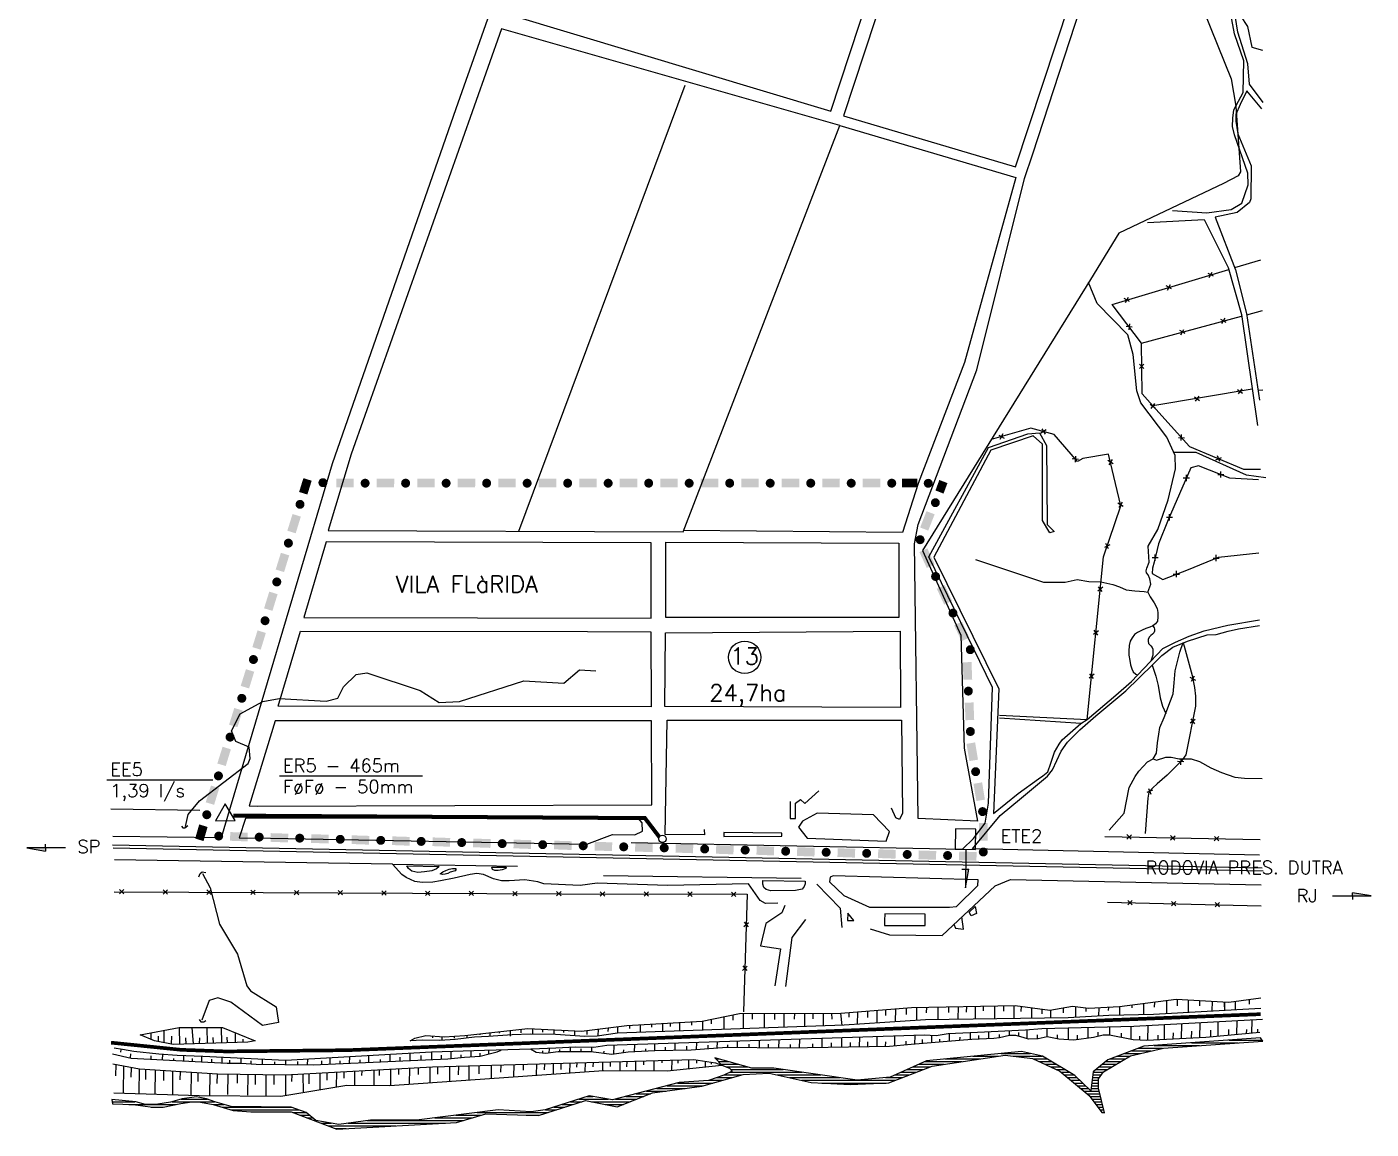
# Model space of a CAD drawing. Extents: x 539054 to 547168, y 7510998 to 7514510.
# Drawn here: x 539054 to 540464, y 7511001 to 7512158 of the extents above; entities that cross this region are included whole.
import ezdxf
from ezdxf.enums import TextEntityAlignment as Align

# ---------------------------------------------------------------- set-up
doc = ezdxf.new("R2010")
doc.units = 0
doc.header["$LTSCALE"] = 50
doc.header["$MEASUREMENT"] = 0
doc.linetypes.add('HIDDEN', pattern=[0.375, 0.25, -0.125])
doc.layers.get('0').update_dxf_attribs({"linetype": 'CONTINUOUS'})
for name, color, linetype in [('ESTACAO', 5, 'CONTINUOUS'), ('HATCH', 4, 'CONTINUOUS'), ('LIMITE', 7, 'CONTINUOUS'), ('LIMITE-PROJETO', 1, 'CONTINUOUS'), ('RIO', 4, 'CONTINUOUS'), ('RUA', 7, 'CONTINUOUS'), ('TERRENO', 7, 'CONTINUOUS'), ('TEXTO', 5, 'CONTINUOUS'), ('TEXTO2', 5, 'CONTINUOUS')]:
    doc.layers.add(name, color=color, linetype=linetype)
doc.styles.get("Standard").update_dxf_attribs({"font": 'ROMANSBR.SHX'})

# ---------------------------------------------------------------- blocks, each defined once
blk = doc.blocks.new('R2')
at = {"layer": 'LIMITE-PROJETO', "const_width": 4.67}
blk.add_lwpolyline([(-18.8, 0.2, 1), (-23.5, 0.2, 1)], format="xyb", close=True, dxfattribs=at)
at = {"layer": 'LIMITE-PROJETO'}
blk.add_solid([(9.2, 4.6), (9.2, -4.6), (-9.1, 4.7), (-9.2, -4.4)], dxfattribs=at)
blk = doc.blocks.new('X')
at = {"layer": 'LIMITE'}
for p, q in [((-0.018, -0.018), (0.018, 0.018)), ((0.018, -0.018), (-0.018, 0.018))]:
    blk.add_line(p, q, dxfattribs=at)
blk = doc.blocks.new('ERASE')
at = {"layer": 'LIMITE', "xscale": 84.80812849947675, "yscale": 84.80812849947675, "zscale": 84.80812849947675, "rotation": 315.1843761074172}
blk.add_blockref('X', (0, 0), dxfattribs=at)
blk = doc.blocks.new('*X4')
at = {"color": 0}
for p, q in [((544064.51, 7507256.25), (544081.25, 7507256.25)), ((544075.32, 7507258.12), (544106.98, 7507258.12)), ((544101.51, 7507260), (544134.12, 7507260)), ((544127.7, 7507261.87), (544150.93, 7507261.87)), ((543768.81, 7507248.75), (543770.97, 7507248.75)), ((543770.61, 7507246.87), (543777.73, 7507246.87)), ((543914.64, 7507246.87), (543941.12, 7507246.87)), ((543928.96, 7507248.75), (543953.78, 7507248.75)), ((543948.66, 7507250.62), (543966.44, 7507250.62)), ((543968.36, 7507252.5), (543988.73, 7507252.5)), ((543976.65, 7507250.62), (543997.14, 7507250.62)), ((543990.7, 7507248.75), (544000.34, 7507248.75)), ((543994.79, 7507246.87), (544003.46, 7507246.87)), ((544041.39, 7507246.87), (544052.08, 7507246.87)), ((544044.61, 7507248.75), (544055.22, 7507248.75)), ((544049.59, 7507250.62), (544058.36, 7507250.62)), ((544054.56, 7507252.5), (544065.51, 7507252.5)), ((544059.54, 7507254.37), (544073.38, 7507254.37)), ((543772.41, 7507245), (543784.48, 7507245)), ((543774.6, 7507237.5), (543786.56, 7507237.5)), ((543776.14, 7507243.12), (543791.24, 7507243.12)), ((543778.53, 7507239.37), (543829.14, 7507239.37)), ((543779.39, 7507241.25), (543815.93, 7507241.25)), ((543811.8, 7507237.5), (543842.36, 7507237.5)), ((543894.19, 7507237.5), (543904.05, 7507237.5)), ((543898.28, 7507239.37), (543908.86, 7507239.37)), ((543902.37, 7507241.25), (543913.67, 7507241.25)), ((543906.46, 7507243.12), (543918.48, 7507243.12)), ((543910.55, 7507245), (543928.45, 7507245)), ((543998.89, 7507245), (544006.58, 7507245)), ((544002.98, 7507243.12), (544009.69, 7507243.12)), ((544007.08, 7507241.25), (544012.81, 7507241.25)), ((544010.4, 7507239.37), (544015.92, 7507239.37)), ((544012.63, 7507237.5), (544019.04, 7507237.5)), ((544032.48, 7507237.5), (544038.41, 7507237.5)), ((544032.71, 7507239.37), (544039.76, 7507239.37)), ((544034.54, 7507241.25), (544042.66, 7507241.25)), ((544036.82, 7507243.12), (544045.8, 7507243.12)), ((544039.11, 7507245), (544048.94, 7507245)), ((543727.56, 7507228.12), (543747.46, 7507228.12)), ((543734.81, 7507230), (543759.97, 7507230)), ((543742.05, 7507231.87), (543766.62, 7507231.87)), ((543763.9, 7507233.75), (543773.27, 7507233.75)), ((543769.31, 7507235.62), (543779.91, 7507235.62)), ((543820.31, 7507235.62), (543855.58, 7507235.62)), ((543828.81, 7507233.75), (543894.43, 7507233.75)), ((543842.84, 7507231.87), (543887.88, 7507231.87)), ((543887.4, 7507235.62), (543899.24, 7507235.62)), ((544014.87, 7507235.62), (544021.31, 7507235.62)), ((544017.1, 7507233.75), (544023.29, 7507233.75)), ((544019.34, 7507231.87), (544025.27, 7507231.87)), ((544021.57, 7507230), (544027.26, 7507230)), ((544023.8, 7507228.12), (544029.24, 7507228.12)), ((544031.33, 7507228.12), (544036.44, 7507228.12)), ((544031.56, 7507230), (544036.45, 7507230)), ((544031.79, 7507231.87), (544036.47, 7507231.87)), ((544032.02, 7507233.75), (544036.49, 7507233.75)), ((544032.25, 7507235.62), (544037.05, 7507235.62)), ((543346.7, 7507218.75), (543362.55, 7507218.75)), ((543388.45, 7507218.75), (543418.22, 7507218.75)), ((543394.76, 7507220.62), (543413.27, 7507220.62)), ((543667.13, 7507218.75), (543675.01, 7507218.75)), ((543672.97, 7507220.62), (543693.56, 7507220.62)), ((543678.81, 7507222.5), (543682.87, 7507222.5)), ((543681.91, 7507218.75), (543708.89, 7507218.75)), ((543698.59, 7507220.62), (543713.64, 7507220.62)), ((543705.83, 7507222.5), (543718.39, 7507222.5)), ((543713.08, 7507224.37), (543723.14, 7507224.37)), ((543720.32, 7507226.25), (543733.96, 7507226.25)), ((544026.04, 7507226.25), (544036.92, 7507226.25)), ((544028.27, 7507224.37), (544037.39, 7507224.37)), ((544030.28, 7507222.5), (544037.87, 7507222.5)), ((544031.71, 7507220.62), (544038.34, 7507220.62)), ((544033.14, 7507218.75), (544038.81, 7507218.75)), ((543358.19, 7507216.87), (543391.31, 7507216.87)), ((543373.98, 7507215), (543381.26, 7507215)), ((543417.47, 7507216.87), (543424.98, 7507216.87)), ((543423.62, 7507215), (543472.03, 7507215)), ((543429.77, 7507213.12), (543477.19, 7507213.12)), ((543472.93, 7507211.25), (543482.28, 7507211.25)), ((543477.92, 7507209.37), (543484.57, 7507209.37)), ((543587.04, 7507209.37), (543604.91, 7507209.37)), ((543601.92, 7507211.25), (543651.44, 7507211.25)), ((543636.13, 7507209.37), (543645.55, 7507209.37)), ((543649.61, 7507213.12), (543657.33, 7507213.12)), ((543655.45, 7507215), (543663.23, 7507215)), ((543661.29, 7507216.87), (543669.12, 7507216.87)), ((543691.38, 7507216.87), (543704.13, 7507216.87)), ((544034.57, 7507216.87), (544039.29, 7507216.87)), ((544036, 7507215), (544039.76, 7507215)), ((544037.43, 7507213.12), (544040.24, 7507213.12)), ((544039.37, 7507211.25), (544040.71, 7507211.25)), ((543482.92, 7507207.5), (543486.87, 7507207.5)), ((543487.91, 7507205.62), (543489.35, 7507205.62)), ((543492.9, 7507203.75), (543499.88, 7507203.75)), ((543497.9, 7507201.87), (543544.99, 7507201.87)), ((543502.89, 7507200), (543510.36, 7507200)), ((543511.57, 7507203.75), (543579.63, 7507203.75)), ((543524.73, 7507205.62), (543592.33, 7507205.62)), ((543572.16, 7507207.5), (543598.62, 7507207.5))]:
    blk.add_line(p, q, dxfattribs=at)

msp = doc.modelspace()

# ---------------------------------------------------------------- linework, layer by layer
at = {"layer": 'ESTACAO'}
for p, q in [((539073.2, 7511300.1), (539073.3, 7511292.9)), ((539053.9, 7511296.3), (539073.3, 7511292.9)), ((539094.3, 7511296.2), (539053.9, 7511296.3)), ((540039.1, 7511294.8), (540038.5, 7511254.5)), ((540034.9, 7511273.8), (540042.2, 7511273.8)), ((540038.5, 7511254.5), (540042.2, 7511273.8)), ((540423.8, 7511245.9), (540464.2, 7511245.9)), ((540464.2, 7511245.9), (540444.8, 7511249.2)), ((540444.9, 7511242), (540444.8, 7511249.2))]:
    msp.add_line(p, q, dxfattribs=at)
for points in [[(539272.4, 7511324.9), (539262, 7511342.6), (539251.8, 7511324.8)], [(540049.6, 7511316), (540028.2, 7511316.3), (540027.9, 7511295), (540049.2, 7511294.7)]]:
    msp.add_lwpolyline(points, close=True, dxfattribs=at)
at = {"layer": 'ESTACAO', "linetype": 'HIDDEN', "const_width": 4.2}
msp.add_lwpolyline([(539270.6, 7511330.1), (539702.3, 7511327.5), (539717.6, 7511307.5)], dxfattribs=at)
at = {"layer": 'ESTACAO'}
msp.add_circle((539720.8, 7511305.7), 3.89, dxfattribs=at)
for points in [[(539073.3, 7511292.9), (539073.2, 7511296.5), (539053.9, 7511296.3)], [(540042.2, 7511273.8), (540038.5, 7511273.8), (540038.5, 7511254.5)], [(540444.8, 7511249.2), (540444.9, 7511245.6), (540464.2, 7511245.9)]]:
    msp.add_solid(points, dxfattribs=at)
at = {"layer": 'LIMITE', "linetype": 'CONTINUOUS'}
for points in [[(540321.1, 7511905.1), (540348.5, 7511913.3)], [(540235.1, 7511759.9), (540223.8, 7511772.6), (540223.2, 7511825.9), (540192.4, 7511866.5), (540314.8, 7511903.2)], [(540223.2, 7511825.9), (540328.3, 7511854.2)], [(540333.8, 7511855.7), (540350.1, 7511860)], [(540339.5, 7511777.6), (540235.1, 7511759.9), (540273.8, 7511717.4), (540330.3, 7511693.5), (540348, 7511693.7)], [(540166.4, 7511430.9), (540183.4, 7511601.6), (540201.5, 7511655), (540188.8, 7511709.2), (540161.7, 7511704.7), (540156.1, 7511701.5), (540131.8, 7511730.1), (540107, 7511736.6), (540065.5, 7511724.7)], [(540346.1, 7511682.5), (540316, 7511684.3), (540283, 7511697), (540275, 7511695), (540251.4, 7511640.5), (540241.1, 7511615.2), (540236.5, 7511596.2), (540234.7, 7511589.9), (540234.6, 7511584), (540245.5, 7511578), (540272.5, 7511588.4), (540304.2, 7511601.4), (540346.2, 7511605.8)], [(540267.1, 7511511.4), (540268.1, 7511507.8), (540276.3, 7511477.1), (540278.9, 7511464.5), (540279.9, 7511455.3), (540279.8, 7511444.8), (540269.9, 7511394), (540265.7, 7511388.1), (540250.1, 7511372.4), (540239.8, 7511363.3), (540235.1, 7511359.2), (540230.9, 7511354.6), (540229.8, 7511348.5), (540227.2, 7511311.2)], [(540184.9, 7511308.3), (540347.8, 7511304.9)], [(539145.5, 7511250.3), (539614.8, 7511248.1), (539809.6, 7511247.6), (539805.6, 7511124.2)], [(540187.5, 7511239.2), (540348.8, 7511235.6)]]:
    msp.add_lwpolyline(points, dxfattribs=at)
at = {"layer": 'LIMITE'}
for points in [[(540345.4, 7511776.4), (540350.6, 7511776.7)], [(539142, 7511337.1), (539235.4, 7511335.7)]]:
    msp.add_lwpolyline(points, dxfattribs=at)
at = {"layer": 'LIMITE', "linetype": 'CONTINUOUS', "const_width": 3.82}
msp.add_lwpolyline([(539142.2, 7511091.9), (539215.8, 7511084.4), (539262.6, 7511082.7), (539390.5, 7511084), (540348.2, 7511121.8)], dxfattribs=at)
at = {"layer": 'LIMITE-PROJETO', "const_width": 4.68}
for points in [[(539363.8, 7511677.2, 1), (539365.2, 7511681.7, 1)], [(539997.2, 7511678.8, 1), (540001.9, 7511678.8, 1)], [(540007.9, 7511660.6, 1), (540006.2, 7511656.3, 1)], [(539242, 7511328.8, 1), (539243.3, 7511333.3, 1)]]:
    msp.add_lwpolyline(points, format="xyb", close=True, dxfattribs=at)
at = {"layer": 'LIMITE-PROJETO'}
for points in [[(539348.2, 7511667), (539339.5, 7511669.7), (539352.7, 7511681.5), (539344, 7511684.2)], [(539972.1, 7511674.5), (539972.1, 7511683.6), (539988.1, 7511674.4), (539988.2, 7511683.5)], [(540011.2, 7511682.3), (540019.7, 7511679), (540007.1, 7511671.3), (540015.6, 7511668)], [(539239.2, 7511303.4), (539230.5, 7511306.1), (539243.5, 7511318.2), (539234.7, 7511320.9)]]:
    msp.add_solid(points, dxfattribs=at)
at = {"layer": 'RIO', "linetype": 'CONTINUOUS'}
for points in [[(540049, 7511598.7), (540120.3, 7511575.1), (540143.3, 7511575), (540155.8, 7511577.9), (540168, 7511575.7), (540180.7, 7511575.3), (540193.1, 7511572.6), (540200.2, 7511570.2), (540207.3, 7511567.1), (540216.4, 7511566), (540226, 7511565.1), (540229.9, 7511564.4), (540232.9, 7511572.8), (540232, 7511578.5), (540230.3, 7511582.6), (540228.5, 7511584.9), (540228.1, 7511586.9), (540228.9, 7511589.7), (540231.3, 7511596), (540230.3, 7511612.7), (540240.3, 7511630.4), (540251.2, 7511661.3), (540258.8, 7511693.9), (540258.5, 7511707.9), (540249.8, 7511727.1), (540222.6, 7511763.1), (540218.5, 7511775.9), (540214.7, 7511814.1), (540209, 7511834.6), (540176.7, 7511867.6), (540167.7, 7511889.4)], [(540353.8, 7511684.7), (540333.4, 7511687.3), (540280.8, 7511711.1), (540257, 7511711.2)], [(540159.5, 7511426.6), (540166.4, 7511430.9), (540196.2, 7511456.6), (540212.8, 7511470.8), (540245.5, 7511505.6), (540258.9, 7511512.2), (540273.4, 7511518.5), (540289, 7511524.1), (540313.9, 7511529.9), (540347, 7511535.5)], [(540235.5, 7511389.7), (540239.1, 7511395.6), (540240.2, 7511406.4), (540241.4, 7511415.6), (540242.6, 7511422.7), (540247.2, 7511433), (540256.5, 7511457.9), (540257.4, 7511469.4), (540258.6, 7511482), (540263.4, 7511501.7), (540267, 7511511.6)], [(539220.2, 7511318.6), (539223.1, 7511331.4), (539234.9, 7511345.8), (539285.9, 7511384.9), (539288.1, 7511390), (539287, 7511402.1), (539273, 7511408), (539268.5, 7511419.1), (539277.6, 7511436.8), (539301.5, 7511449.7), (539318.5, 7511452.9), (539367.8, 7511450.3), (539380, 7511453.2), (539386.2, 7511465.4), (539399.4, 7511478.3), (539410.7, 7511480), (539466.4, 7511461.5), (539486.6, 7511448.8), (539507.7, 7511449.9), (539575.4, 7511471.7), (539617.3, 7511469), (539633.5, 7511483), (539650.9, 7511482)], [(540234.5, 7511487.9), (540238.4, 7511476.3), (540240.9, 7511466.5), (540242.8, 7511453.6), (540245.3, 7511444.9), (540248.8, 7511437.3)], [(540189.2, 7511314.9), (540205.1, 7511332.8), (540210.5, 7511359.5), (540216.6, 7511371.2), (540220.4, 7511376.8), (540229.7, 7511386.5), (540235.5, 7511389.7), (540238.9, 7511388.4), (540248.8, 7511391.4), (540254.5, 7511391.3), (540262.7, 7511389.7), (540275.5, 7511389.6), (540284.2, 7511386.9), (540296, 7511380.1), (540307.2, 7511375.3), (540321.1, 7511370.6), (540331.3, 7511369.4), (540349.8, 7511369.2)], [(539238, 7511269.5), (539246.2, 7511254.2), (539256, 7511216.4), (539274.8, 7511184.6), (539284.6, 7511151.4), (539288.4, 7511146.3), (539315.5, 7511129.4), (539318, 7511113.2), (539301.2, 7511110), (539268, 7511134.3), (539254.3, 7511139), (539245.3, 7511136.1), (539237.6, 7511115.6)]]:
    msp.add_lwpolyline(points, dxfattribs=at)
at = {"layer": 'RIO'}
for points in [[(540229.9, 7511564.4), (540232.3, 7511559.5), (540236.6, 7511553.3), (540239.6, 7511547.5), (540240.5, 7511543.4), (540240.5, 7511538.6), (540239.9, 7511534.3), (540237.9, 7511531.5), (540235, 7511529.3), (540232, 7511528), (540227.9, 7511526.5), (540223.8, 7511524.8), (540219, 7511522.3), (540215.9, 7511520.1), (540213.6, 7511516.8), (540211.5, 7511513.3), (540210.2, 7511508.7), (540210.1, 7511502.6), (540210.1, 7511498.3), (540211, 7511492.7), (540211.7, 7511488.2), (540213.2, 7511484.1), (540214.7, 7511481), (540217.2, 7511478.7), (540219.2, 7511478)], [(540235, 7511529.3), (540236.5, 7511527.2), (540237, 7511525.7), (540237, 7511523.7), (540236.2, 7511521.9), (540234.7, 7511520.4), (540232.9, 7511519.1), (540231.6, 7511517.6), (540230.3, 7511515.4), (540230.3, 7511513.3), (540230.5, 7511510.8), (540233, 7511508.2), (540234.5, 7511506.4), (540235, 7511504.7), (540235.2, 7511501.9), (540235.2, 7511498.6), (540234.4, 7511496.3), (540232.9, 7511492.2)], [(539216, 7511319), (539217.7, 7511317.3), (539219.7, 7511317.2), (539222.9, 7511319.6)], [(539234.3, 7511265.8), (539235.7, 7511269.5), (539237.8, 7511271.2), (539241.6, 7511270.5)], [(539234.8, 7511116.3), (539236.4, 7511113.9), (539237.7, 7511113.6), (539239.6, 7511113.9), (539241.7, 7511115.2)]]:
    msp.add_lwpolyline(points, dxfattribs=at)
at = {"layer": 'RIO', "linetype": 'CONTINUOUS'}
msp.add_lwpolyline([(539783.1, 7511068.2), (539791.1, 7511065.1), (539794, 7511062.1), (539785, 7511057.8), (539768.9, 7511052.2), (539738.3, 7511050), (539668.3, 7511031.9), (539643.9, 7511036.2), (539597.8, 7511021.4), (539583, 7511019.5), (539548.2, 7511021.4), (539462.7, 7511010.6), (539414.3, 7511010.7), (539381.1, 7511006), (539357.1, 7511010.2), (539346.8, 7511018.7), (539331.2, 7511024.3), (539268.2, 7511025), (539251.2, 7511029.7), (539242.5, 7511033), (539232, 7511035), (539216.7, 7511033), (539204.5, 7511029.4), (539191.4, 7511027.2), (539178.4, 7511027), (539168.3, 7511029.8), (539143.2, 7511032.1), (539143.9, 7511027.6), (539165.3, 7511026.9), (539185.6, 7511024.1), (539196.9, 7511024.2), (539215.5, 7511028.1), (539227.1, 7511029.7), (539236.1, 7511029.6), (539249.4, 7511027.1), (539270.2, 7511020.8), (539288.8, 7511019.2), (539331.1, 7511019.3), (539379.2, 7511001.2), (539504.7, 7511008), (539535.4, 7511017.1), (539590.5, 7511015.4), (539640, 7511031.1), (539673.3, 7511024.5), (539710.4, 7511039.2), (539762, 7511046.3), (539805.5, 7511058.6), (539832.8, 7511059.8), (539876.7, 7511050.1), (539917.5, 7511047.9), (539958.2, 7511049.7), (540003.7, 7511067.4), (540080.1, 7511078.7), (540108.8, 7511075.2), (540137.7, 7511062), (540168.3, 7511036.3), (540181.7, 7511018.7), (540184.6, 7511018.3), (540178.1, 7511044), (540178.2, 7511054), (540183.4, 7511061.2), (540211.8, 7511078.1), (540246.2, 7511086.3), (540350.6, 7511093.5), (540348.2, 7511096.9), (540225.7, 7511088.1), (540187.8, 7511073.9), (540172.6, 7511061.4), (540170.2, 7511041.2), (540153.2, 7511057.3), (540119.4, 7511077.6), (540097.5, 7511082.5), (539997.6, 7511073), (539959.6, 7511055.6), (539924.9, 7511052.6), (539837.4, 7511065), (539814.5, 7511065.3), (539775.5, 7511076.1)], close=True, dxfattribs=at)
at = {"layer": 'RUA', "linetype": 'CONTINUOUS'}
for points in [[(539144.1, 7511308.4), (539258.1, 7511307), (539374.4, 7511699.6), (539469.1, 7511970.7), (539504.2, 7512072.2), (539583.1, 7512295), (539662.1, 7512521.6), (539726, 7512703.4), (540076.8, 7512568.9), (540073.8, 7512556.1), (540221.9, 7512487.6)], [(540281.3, 7512192.6), (540317.3, 7512103), (540322.1, 7512074.5), (540327.2, 7512005.7), (540324.6, 7512001.4), (540309.3, 7511993.5), (540199.4, 7511941.4), (540169.8, 7511892.6), (539993.4, 7511608.3), (540033.9, 7511519.3), (540037.3, 7511400.9), (540051.3, 7511324.3), (539989, 7511327.1), (539985.3, 7511615.4), (539988.9, 7511635.7), (540050.6, 7511797.7), (540100.6, 7511998.5), (540109.4, 7512024.4), (540236.7, 7512414.7)], [(540255.9, 7511965), (540291.9, 7511962.7), (540317.3, 7511966.2), (540328.7, 7511972.7), (540335.1, 7511992), (540334.9, 7512004.3), (540320.7, 7512044.5), (540318.9, 7512053.2), (540319, 7512061.9), (540320, 7512070.5), (540329.9, 7512088.7), (540330.7, 7512121.9), (540320.8, 7512150.5), (540313.2, 7512192), (540275.6, 7512254.9), (540278.5, 7512392.5), (540350, 7512359.4)], [(540350.8, 7512078.4), (540336.6, 7512097.6), (540334.9, 7512119), (540324.2, 7512152.2), (540319.9, 7512180.4), (540334.6, 7512158), (540338.9, 7512136.3), (540350.2, 7512133.3)], [(539570, 7511628.6), (539744.7, 7512096.5)], [(540349.5, 7512071.6), (540333.7, 7512090.6), (540326.8, 7512076.2), (540322.4, 7512065.6), (540322.3, 7512058.8), (540324.4, 7512045.6), (540338.3, 7512011.9), (540338, 7511977.1), (540336.7, 7511973.4), (540323.7, 7511962.8), (540300.4, 7511957.9), (540321.9, 7511902.9), (540333.6, 7511857), (540346.9, 7511765.9)], [(539906.9, 7512054.2), (540091.5, 7511999.6), (540037.5, 7511805.5), (539989, 7511678.6), (539972.4, 7511627.1), (539742.8, 7511629.1)], [(540229.4, 7511952.5), (540289, 7511955.6), (540314.2, 7511905.2), (540328.1, 7511855.8), (540345.1, 7511739.5)], [(540035.6, 7511295), (540046.9, 7511306), (540059.2, 7511322.1), (540062.8, 7511343.3), (540066.9, 7511464.6), (540000.3, 7511601.5), (540062.8, 7511716.4), (540104.2, 7511730.8), (540116.3, 7511731.6), (540123.5, 7511718.3), (540124.4, 7511635.5), (540131.8, 7511628.3), (540127.1, 7511626.8), (540119.5, 7511639.9), (540119.3, 7511720), (540109.5, 7511728.7), (540065.1, 7511713.4), (540005.5, 7511601.2), (540073.5, 7511463.2), (540068.1, 7511332.2)], [(540346.9, 7511288.6), (540046, 7511295.1), (540075.1, 7511330.4), (540097.4, 7511348.9), (540114.3, 7511362.7), (540124.6, 7511371.6), (540130, 7511378.1), (540138.9, 7511397.7), (540145.6, 7511407.2), (540158.5, 7511420.3), (540175.2, 7511434.7), (540207, 7511460.9), (540235.3, 7511488.7), (540244.7, 7511498.1), (540256.3, 7511506.7), (540271.4, 7511513.3), (540292, 7511519.8), (540301.7, 7511520), (540314.3, 7511523.6), (540325.1, 7511526), (540347.2, 7511529.5)], [(539764.6, 7511315.5), (539764.9, 7511310), (539723.4, 7511310.4), (539725.5, 7511430.1), (539971.6, 7511430.1), (539972.6, 7511332.7), (539969.3, 7511326.2), (539965.6, 7511327.7), (539961, 7511338)], [(540068.1, 7511332.2), (540093.9, 7511353.5), (540115.1, 7511368.7), (540119.9, 7511371.7), (540124.9, 7511375.9), (540128.3, 7511385.1), (540131.9, 7511396.8), (540137, 7511405), (540140.1, 7511409.5), (540159.5, 7511426.6)], [(540074.2, 7511435.4), (540166.4, 7511430.9)], [(540159.5, 7511426.6), (540074.2, 7511432.2)], [(539854.8, 7511345.1), (539854.7, 7511327.2), (539860.3, 7511327.1), (539860.4, 7511343.3), (539865.6, 7511347.1), (539870.2, 7511342.8), (539884.9, 7511356.1)], [(539143.6, 7511299.5), (540349.8, 7511275.4)], [(539688, 7511302), (540035.6, 7511295)], [(540350.8, 7511272), (539144.4, 7511296.1)], [(539841.9, 7511238.2), (539828.7, 7511237.9), (539823.2, 7511241), (539811, 7511258.7), (539726.1, 7511256.9), (539652.3, 7511259.4), (539634.4, 7511256.7), (539596.2, 7511258.4), (539589.8, 7511260.6), (539576.2, 7511262.9), (539559.8, 7511261.7), (539551.7, 7511261.8), (539543.3, 7511263.7), (539533.1, 7511268.2), (539526.1, 7511269.4), (539518.8, 7511268.4), (539502.3, 7511264.5), (539487.9, 7511261.7), (539479.9, 7511260.4), (539468.7, 7511260), (539460.8, 7511260.9), (539451.7, 7511265.1), (539447.3, 7511268.4), (539437.5, 7511279.2), (539145.7, 7511283.7)], [(539882.8, 7511258.1), (539907.3, 7511233.1), (539908.9, 7511212.9)], [(539938.5, 7511211.3), (539958.8, 7511205.1), (540014, 7511204.5), (540069.6, 7511256.6), (540086, 7511263.2), (540348.9, 7511257.6)], [(539849.1, 7511235.8), (539845.8, 7511228), (539829.1, 7511217.1), (539823.6, 7511193.4), (539844.6, 7511190.3), (539838.5, 7511151.7)], [(539850.3, 7511150.7), (539856.7, 7511202.4), (539871, 7511221.3)], [(540026.4, 7511216.1), (540028, 7511211.9), (540036.5, 7511211), (540034.8, 7511223.9)]]:
    msp.add_lwpolyline(points, dxfattribs=at)
for points in [[(540217.5, 7512474), (540068.4, 7512543.1), (539987.4, 7512298.1), (539910.8, 7512064.2), (540091, 7512010.7), (540176.4, 7512269.3), (540225.5, 7512422.2), (540231.4, 7512441.1), (540228.9, 7512459)], [(539967.5, 7512282.8), (539629.8, 7512384.6), (539556.5, 7512171.7), (539897.5, 7512069.3)], [(539906.9, 7512054.2), (539551.7, 7512155.7), (539394, 7511709.4), (539370.1, 7511629.4), (539742.3, 7511627.9)], [(539708.9, 7511616.4), (539368, 7511617.5), (539344.4, 7511537.9), (539708.9, 7511537.4)], [(539724.1, 7511617), (539968.7, 7511616.1), (539968.8, 7511537.9), (539724.2, 7511538)], [(539708.8, 7511444.1), (539317.5, 7511444.8), (539340.8, 7511523.5), (539642, 7511523.2), (539708.6, 7511522.9)], [(539724, 7511521.9), (539970.2, 7511523.5), (539970.4, 7511443.6), (539723.1, 7511444.6)], [(539709.3, 7511429.6), (539314.4, 7511429.6), (539287.1, 7511340.5), (539296.1, 7511340.2), (539709.4, 7511341.3)], [(539695.1, 7511327.3), (539283.3, 7511327.1), (539276.8, 7511306.8), (539309.6, 7511306.3), (539641.3, 7511300.3), (539668.3, 7511310.2), (539691.9, 7511309.9), (539699.6, 7511313.7), (539699.3, 7511322.6)], [(539942, 7511330.8), (539883.1, 7511332.6), (539867.6, 7511324.2), (539863.5, 7511318.1), (539872.6, 7511306.4), (539955.3, 7511303.4), (539958.8, 7511313.6)], [(539846.1, 7511311.6), (539785.2, 7511312.3), (539785.1, 7511308.1), (539846.1, 7511308.4)], [(540051.9, 7511262.6), (539899.9, 7511267), (539896.5, 7511265.6), (539896, 7511260.5), (539911.1, 7511246.3), (539937.8, 7511234.2), (540021.9, 7511234.1), (540029.3, 7511234.9), (540051.4, 7511256.7)], [(540048.8, 7511234.9), (540050.2, 7511227.4), (540044.7, 7511224.9), (540042.6, 7511228.8)], [(539996.4, 7511226.7), (539954, 7511227.2), (539953.8, 7511220), (539953.7, 7511215), (539996.3, 7511214.7)]]:
    msp.add_lwpolyline(points, close=True, dxfattribs=at)
at = {"layer": 'RUA'}
for points in [[(539437.5, 7511279.2), (539568.8, 7511277)], [(539452.5, 7511277.5), (539486.3, 7511276.8), (539483.7, 7511274.2), (539478.9, 7511272.1), (539471.2, 7511271.1), (539464.2, 7511270.4), (539457.6, 7511272), (539454.3, 7511274.6), (539452.5, 7511277.5)], [(539487.6, 7511269.1), (539490.2, 7511271.2), (539493.6, 7511272.7), (539496.9, 7511274.1), (539500.5, 7511274.8), (539503.8, 7511274.8), (539503.8, 7511273.3), (539503.1, 7511272.2), (539497.9, 7511270.8), (539495.7, 7511269.4), (539492.8, 7511268.7), (539489.8, 7511268.3), (539487.6, 7511269.1)], [(539541.6, 7511276.2), (539556.6, 7511276), (539556.3, 7511274.5), (539552.6, 7511273.1), (539548.5, 7511272.4), (539544.9, 7511272.5), (539542.3, 7511273.6), (539541.6, 7511276.2)], [(539658.7, 7511267.4), (539866.4, 7511264.6)], [(539826, 7511261.9), (539870.4, 7511261.4), (539870.4, 7511258.7), (539869.4, 7511255.6), (539867.2, 7511253), (539860.4, 7511251.7), (539834.4, 7511251.1), (539829.5, 7511252.5), (539827.2, 7511254.7), (539825.9, 7511258.3), (539826, 7511261.9)], [(539915.2, 7511227.7), (539914.9, 7511220), (539921.5, 7511220), (539915.3, 7511227.6)]]:
    msp.add_lwpolyline(points, dxfattribs=at)
at = {"layer": 'TERRENO'}
for p, q in [((540310.4, 7511134.7), (540310.3, 7511125.5)), ((540310.4, 7511129.5), (540310.4, 7511134.7)), ((540321.9, 7511126.1), (540322, 7511135.4)), ((540336.5, 7511132.4), (540336.5, 7511137.3)), ((539691.5, 7511082.3), (539691.6, 7511089.8))]:
    msp.add_line(p, q, dxfattribs=at)
at = {"layer": 'TERRENO', "linetype": 'CONTINUOUS'}
for points in [[(540348.5, 7511127.6), (540235.9, 7511121.3), (540189.1, 7511120.4), (540146.2, 7511118), (539996.5, 7511116), (539911.2, 7511110.1), (539673.5, 7511101.7), (539652.2, 7511098.7), (539639.2, 7511098.4), (539608.4, 7511100.6), (539582.4, 7511100.9), (539563.1, 7511100.2), (539538.1, 7511098.5), (539523.6, 7511097.7), (539503.3, 7511095.1), (539487, 7511094.3), (539468.7, 7511094.5), (539456.1, 7511093.7), (539461, 7511096.5), (539472.6, 7511099.3), (539491.8, 7511098.1), (539513.5, 7511099.3), (539579.4, 7511106.7), (539635.7, 7511103.8), (539683.3, 7511110), (539762.3, 7511114.3), (539801.7, 7511122.5), (539907.7, 7511122.8), (539982, 7511128.8), (540090.8, 7511131), (540127.1, 7511126.1), (540150.9, 7511130.3), (540167.7, 7511128.2), (540200.3, 7511129.8), (540259.5, 7511137.4), (540315, 7511134.5), (540348.6, 7511138.8)], [(540350.3, 7511116.3), (540215.1, 7511109), (540118.8, 7511106.4), (540101.7, 7511105.1), (540051.2, 7511102.5), (540020.4, 7511101.1), (540008, 7511098.9), (539995.3, 7511099.8), (539662.3, 7511088.8), (539648.8, 7511087), (539629.5, 7511087.2), (539608.9, 7511086), (539582.8, 7511085.1), (539534.1, 7511083.6), (539478.4, 7511081.9), (539325.4, 7511073.2), (539238.6, 7511077.4), (539211.7, 7511078.6), (539192.4, 7511079.8), (539166, 7511082.5), (539154.4, 7511084.7), (539145.4, 7511086)], [(540347.3, 7511102.6), (540290.8, 7511097.4), (540228.8, 7511094.2), (540214.4, 7511094.8), (540189.8, 7511099.7), (540183.1, 7511099.6), (540172.9, 7511097.4), (540152.4, 7511094.6), (540136.6, 7511095.5), (540124.4, 7511097.9), (540114.9, 7511096), (540104.6, 7511095.6), (540099, 7511097.4), (540091.4, 7511099.5), (540084.8, 7511099.3), (540074.3, 7511097.1), (540068.5, 7511096.2), (540045.3, 7511095.3), (540015.1, 7511092.8), (539981.5, 7511090), (539958.8, 7511087.9), (539851.6, 7511086.1), (539788.1, 7511086.9), (539751, 7511084.1), (539712.7, 7511083.4), (539684.8, 7511082), (539667.7, 7511079.6), (539645.6, 7511082.4), (539611.4, 7511082.3), (539597.9, 7511080.6), (539588.3, 7511081.6), (539582.2, 7511085)], [(539143.8, 7511080.2), (539163.4, 7511075.8), (539264.2, 7511070.5), (539278.7, 7511070.4), (539294.3, 7511069.3), (539354.2, 7511068.7), (539495.5, 7511075.1), (539513.2, 7511076.6), (539529.4, 7511077.9), (539540.2, 7511080.4), (539547.4, 7511082.3), (539551.4, 7511084.2)], [(539144.1, 7511069.8), (539172, 7511064.3), (539253.9, 7511059.2), (539325.2, 7511058), (539479.4, 7511066.4), (539753.6, 7511074.3), (539776.3, 7511070.8), (539783.1, 7511068.2)], [(539145, 7511039.3), (539201.4, 7511037.5), (539234.7, 7511036.3), (539320.3, 7511035.9), (539389.5, 7511047.2), (539434.6, 7511047), (539659, 7511062.7), (539725.5, 7511062.5), (539783.1, 7511068.2)]]:
    msp.add_lwpolyline(points, dxfattribs=at)
at = {"layer": 'TERRENO'}
for points in [[(539997.8, 7511123.1), (539997.9, 7511129.1)], [(540009.9, 7511116.2), (540010, 7511129.4)], [(540021, 7511123.7), (540021.1, 7511129.6)], [(540031.1, 7511116.5), (540031.2, 7511129.8)], [(540039.8, 7511123.8), (540039.9, 7511130)], [(540049, 7511116.7), (540049.2, 7511130.2)], [(540057.5, 7511125.3), (540057.6, 7511130.3)], [(540069.3, 7511117), (540069.5, 7511130.6)], [(540079, 7511124.8), (540079, 7511130.8)], [(540089.6, 7511117.3), (540089.8, 7511131)], [(540097.2, 7511124.6), (540097.3, 7511130.1)], [(540154.3, 7511118.4), (540154.4, 7511129.9)], [(540188.8, 7511125.6), (540188.9, 7511129.2)], [(540200.4, 7511120.5), (540200.5, 7511129.8)], [(540213.5, 7511128.5), (540213.6, 7511131.5)], [(540225.6, 7511121.1), (540225.7, 7511133.1)], [(540237, 7511129.1), (540237.1, 7511134.5)], [(540249.7, 7511122.1), (540249.8, 7511136.2)], [(540261.1, 7511130.6), (540261.2, 7511137.3)], [(540272.6, 7511123.4), (540272.7, 7511136.7)], [(540284.3, 7511130.4), (540284.3, 7511136.1)], [(540297.5, 7511124.8), (540297.7, 7511135.4)], [(539772.1, 7511111.7), (539772.2, 7511116.3)], [(539785.4, 7511105.6), (539785.6, 7511119.1)], [(539794.8, 7511115.5), (539794.9, 7511121.1)], [(539805.7, 7511106.3), (539805.9, 7511122.5)], [(539815.1, 7511116.4), (539815.2, 7511122.6)], [(539827.7, 7511107.1), (539827.9, 7511122.6)], [(539838.6, 7511116.2), (539838.6, 7511122.6)], [(539848.3, 7511107.8), (539848.5, 7511122.7)], [(539859.4, 7511116.5), (539859.5, 7511122.7)], [(539870.1, 7511108.6), (539870.2, 7511122.7)], [(539878.9, 7511116.9), (539878.9, 7511122.7)], [(539889.5, 7511109.3), (539889.7, 7511122.8)], [(539898.6, 7511116.7), (539898.5, 7511122.8)], [(539909.1, 7511110), (539908, 7511122.9)], [(539916.6, 7511118.8), (539916.6, 7511123.6)], [(539925.5, 7511111.1), (539925.6, 7511124.3)], [(539936, 7511118.3), (539936.1, 7511125.1)], [(539945.8, 7511112.5), (539945.9, 7511125.9)], [(539955.1, 7511120.4), (539955.2, 7511126.7)], [(539965.2, 7511113.8), (539965.4, 7511127.5)], [(539976.6, 7511121.3), (539976.7, 7511128.4)], [(539987.6, 7511115.4), (539987.7, 7511128.9)], [(540108.2, 7511117.5), (540108.3, 7511128.6)], [(540119, 7511122.3), (540119, 7511127.2)], [(540128.2, 7511117.7), (540128.3, 7511126.3)], [(540141.3, 7511123.3), (540141.3, 7511128.6)], [(540165.1, 7511124.7), (540165.1, 7511128.6)], [(540178.6, 7511119.8), (540178.7, 7511128.8)], [(540338.9, 7511115.6), (540338.7, 7511101.8)], [(539184, 7511102.3), (539184, 7511095.5)], [(539197.7, 7511104.8), (539197.7, 7511091.9)], [(539213.7, 7511107.8), (539214, 7511090.1)], [(539227.1, 7511107.8), (539228.2, 7511090.6)], [(539242.8, 7511107.9), (539243.1, 7511091)], [(539257.7, 7511107.9), (539258.2, 7511091.5)], [(539272.4, 7511102.4), (539272.3, 7511092)], [(539529.4, 7511100.2), (539529.4, 7511101.1)], [(539540.1, 7511098.7), (539540.1, 7511102.3)], [(539549.7, 7511101.7), (539549.7, 7511103.4)], [(539561.3, 7511098.7), (539561.3, 7511104.7)], [(539572.6, 7511102.3), (539572.6, 7511105.9)], [(539584.8, 7511100.9), (539584.8, 7511106.4)], [(539595.2, 7511102.9), (539595.2, 7511105.9)], [(539607.1, 7511100.7), (539607.1, 7511105.2)], [(539617.2, 7511102.4), (539617.3, 7511104.7)], [(539628.8, 7511099.1), (539628.9, 7511104.1)], [(539641.6, 7511100.4), (539641.6, 7511104.6)], [(539653.4, 7511098.9), (539653.5, 7511106.1)], [(539663.9, 7511103.6), (539664, 7511107.5)], [(539673.8, 7511101.7), (539673.8, 7511108.8)], [(539686.6, 7511106.6), (539686.6, 7511110.2)], [(539697.5, 7511102.5), (539697.6, 7511110.8)], [(539709.5, 7511108.1), (539709.5, 7511111.4)], [(539721, 7511103.3), (539721.1, 7511112.1)], [(539729.2, 7511108.7), (539729.2, 7511112.5)], [(539739, 7511104), (539739.1, 7511113)], [(539751.5, 7511110.2), (539751.6, 7511113.7)], [(539763.1, 7511104.8), (539763.2, 7511114.4)], [(540021.6, 7511101.2), (540021.5, 7511093.3)], [(540043.6, 7511102.2), (540043.6, 7511095.2)], [(540062.8, 7511103.1), (540062.7, 7511096)], [(540084.5, 7511104.3), (540084.5, 7511099.2)], [(540094.1, 7511102.6), (540094.1, 7511098.7)], [(540103.1, 7511105.3), (540103, 7511096.1)], [(540124, 7511106.6), (540123.9, 7511097.8)], [(540146.3, 7511107.2), (540146.2, 7511095)], [(540166.9, 7511107.7), (540166.8, 7511096.6)], [(540177.6, 7511102.9), (540177.5, 7511098.4)], [(540189.8, 7511108.3), (540189.7, 7511099.7)], [(540201.9, 7511101.7), (540201.9, 7511097.3)], [(540212.1, 7511109), (540212, 7511095.3)], [(540229.8, 7511109.8), (540229.7, 7511094.2)], [(540247.2, 7511110.7), (540247.1, 7511095.1)], [(540256.4, 7511102.3), (540256.3, 7511095.6)], [(540265.2, 7511111.7), (540265, 7511096)], [(540275.6, 7511103.8), (540275.5, 7511096.6)], [(540284.4, 7511112.7), (540284.2, 7511097)], [(540295.6, 7511105), (540295.5, 7511097.8)], [(540303.5, 7511113.8), (540303.3, 7511098.5)], [(540314.4, 7511105.7), (540314.4, 7511099.6)], [(540323.2, 7511114.8), (540323.1, 7511100.4)], [(540333.3, 7511105.8), (540333.2, 7511101.3)], [(540344.9, 7511106.2), (540344.8, 7511102.4)], [(539191.5, 7511098.8), (539191.6, 7511093.2)], [(539205.5, 7511098.7), (539205.4, 7511090.4)], [(539220.3, 7511096.9), (539220.7, 7511090.4)], [(539234.9, 7511097), (539234.8, 7511090.8)], [(539248.9, 7511097.4), (539249.2, 7511091.2)], [(539263.7, 7511097.5), (539263.9, 7511091.7)], [(539280.4, 7511095.7), (539280.5, 7511092.2)], [(539479.8, 7511097), (539479.8, 7511098.8)], [(539489.6, 7511094.4), (539489.6, 7511098.2)], [(539502.4, 7511096.7), (539502.4, 7511098.7)], [(539515.7, 7511096.7), (539515.7, 7511099.5)], [(539624, 7511086.9), (539624, 7511082.4)], [(539646.3, 7511087), (539646.3, 7511082.3)], [(539669.6, 7511089), (539669.5, 7511079.9)], [(539712.5, 7511090.4), (539712.4, 7511083.4)], [(539723.7, 7511087.3), (539723.7, 7511083.6)], [(539733.9, 7511083.8), (539733.9, 7511091.2)], [(539746.1, 7511088.2), (539746, 7511084)], [(539756.3, 7511091.9), (539756.2, 7511084.5)], [(539768.4, 7511089.4), (539768.4, 7511085.4)], [(539778, 7511092.6), (539777.9, 7511086.1)], [(539789, 7511089.8), (539789, 7511086.9)], [(539799.2, 7511093.3), (539799.1, 7511086.8)], [(539811.3, 7511090.4), (539811.3, 7511086.6)], [(539822.1, 7511094.1), (539822, 7511086.5)], [(539831.6, 7511090.2), (539831.6, 7511086.3)], [(539842.7, 7511094.7), (539842.6, 7511086.2)], [(539854.8, 7511089.9), (539854.8, 7511086.1)], [(539864.4, 7511095.5), (539864.3, 7511086.3)], [(539878, 7511090.8), (539878, 7511086.5)], [(539887.9, 7511096.2), (539887.8, 7511086.7)], [(539897.7, 7511091.8), (539897.7, 7511086.9)], [(539908.5, 7511096.9), (539908.4, 7511087.1)], [(539917.7, 7511092.1), (539917.7, 7511087.2)], [(539927.4, 7511097.5), (539927.2, 7511087.4)], [(539935.7, 7511092.8), (539935.7, 7511087.5)], [(539945.6, 7511098.1), (539945.5, 7511087.7)], [(539954.6, 7511092.6), (539954.5, 7511087.8)], [(539964.2, 7511098.8), (539964.1, 7511088.4)], [(539976, 7511093.5), (539976, 7511089.5)], [(539985.4, 7511099.5), (539985.3, 7511090.3)], [(539993.1, 7511095.1), (539993.1, 7511090.9)], [(540003, 7511099.3), (540003, 7511091.8)], [(540011.4, 7511095.7), (540011.4, 7511092.5)], [(540032.6, 7511097.8), (540032.5, 7511094.3)], [(540052.3, 7511099.3), (540052.3, 7511095.6)], [(540074.1, 7511100.5), (540074, 7511097)], [(540113.8, 7511100.1), (540113.7, 7511096)], [(540134.9, 7511100.1), (540134.9, 7511095.8)], [(540155.8, 7511099.6), (540155.8, 7511095.1)], [(540221.3, 7511098.6), (540221.3, 7511094.5)], [(540240.4, 7511099.6), (540240.4, 7511094.8)], [(539152.6, 7511081.8), (539153, 7511084.9)], [(539162.5, 7511080.2), (539162.2, 7511076)], [(539183.9, 7511078), (539183.9, 7511074.7)], [(539196.1, 7511079.6), (539196, 7511074.1)], [(539207.6, 7511075.4), (539207.7, 7511073.5)], [(539218.2, 7511078.3), (539218.2, 7511072.9)], [(539227.3, 7511075.2), (539227.3, 7511072.4)], [(539237.2, 7511077.4), (539237.2, 7511071.9)], [(539247.6, 7511074.6), (539247.6, 7511071.4)], [(539258.4, 7511076.4), (539258.3, 7511070.8)], [(539266.5, 7511073.6), (539266.4, 7511070.5)], [(539278.4, 7511075.5), (539278.3, 7511070.4)], [(539288.8, 7511073), (539288.7, 7511069.7)], [(539300.7, 7511074.4), (539300.6, 7511069.3)], [(539325.3, 7511073.2), (539325.2, 7511069)], [(539348.2, 7511074.5), (539348.1, 7511068.7)], [(539363, 7511072.8), (539362.9, 7511069.1)], [(539371.7, 7511075.9), (539371.6, 7511069.5)], [(539382.4, 7511072.9), (539382.4, 7511070)], [(539392.3, 7511077), (539392.2, 7511070.4)], [(539403.3, 7511073.8), (539403.2, 7511070.9)], [(539412.3, 7511078.2), (539412.2, 7511071.3)], [(539424.4, 7511074.4), (539424.4, 7511071.9)], [(539434.7, 7511079.5), (539434.6, 7511072.3)], [(539445.3, 7511076.8), (539445.3, 7511072.8)], [(539455.8, 7511080.7), (539455.7, 7511073.3)], [(539467.1, 7511078.3), (539467.1, 7511073.8)], [(539478.4, 7511081.9), (539478.4, 7511074.3)], [(539488.6, 7511078.9), (539488.5, 7511074.8)], [(539498.7, 7511082.6), (539498.7, 7511075.4)], [(539509.1, 7511079.3), (539509.1, 7511076.3)], [(539519.6, 7511083.2), (539519.6, 7511077.1)], [(539529.2, 7511080.8), (539529.1, 7511077.9)], [(539538.2, 7511083.8), (539538.1, 7511079.9)], [(539595, 7511083.3), (539595, 7511080.9)], [(539601.7, 7511085.8), (539601.6, 7511081)], [(539612.7, 7511084.8), (539612.7, 7511082.3)], [(539635, 7511085.4), (539635, 7511082.4)], [(539659.1, 7511083.1), (539659, 7511080.7)], [(539679.7, 7511084.3), (539679.6, 7511081.3)], [(539701.2, 7511068.5), (539701.3, 7511072.8)], [(539702.9, 7511085.5), (539702.8, 7511082.9)], [(539711.9, 7511062.6), (539712, 7511073.1)], [(539720.4, 7511070.9), (539720.4, 7511073.4)], [(539730.7, 7511063), (539730.8, 7511073.7)], [(539737.2, 7511070.4), (539737.2, 7511073.8)], [(539748.4, 7511064.8), (539748.5, 7511074.2)], [(539756.6, 7511070.5), (539756.6, 7511073.8)], [(539147.4, 7511057.2), (539147.6, 7511069.1)], [(539155.3, 7511039), (539155.7, 7511067.5)], [(539163.3, 7511055.6), (539163.5, 7511066)], [(539171.6, 7511038.5), (539171.9, 7511064.4)], [(539171.9, 7511064.4), (539171.8, 7511064.2)], [(539178.7, 7511053.1), (539178.8, 7511063.9)], [(539188.4, 7511037.9), (539188.7, 7511063.3)], [(539197.5, 7511052.3), (539197.6, 7511062.7)], [(539206.9, 7511037.3), (539207.2, 7511062.1)], [(539214.9, 7511053), (539215, 7511061.6)], [(539226.3, 7511036.6), (539226.6, 7511060.9)], [(539233.5, 7511051.3), (539233.6, 7511060.5)], [(539246, 7511036.2), (539246.3, 7511059.7)], [(539253.7, 7511049.1), (539253.8, 7511059.2)], [(539264.9, 7511037.4), (539265.1, 7511059)], [(539274.9, 7511049.4), (539275, 7511058.8)], [(539285.8, 7511036.8), (539286, 7511058.6)], [(539313.7, 7511071.9), (539313.7, 7511069.1)], [(539338, 7511072.2), (539338, 7511068.9)], [(539344.2, 7511039.8), (539343.8, 7511059)], [(539350, 7511048.6), (539350.1, 7511059.3)], [(539361.5, 7511042.6), (539361.7, 7511060)], [(539368.8, 7511052.4), (539368.9, 7511060.4)], [(539378.9, 7511045.5), (539379.1, 7511060.9)], [(539386.8, 7511054.6), (539386.9, 7511061.4)], [(539397.8, 7511047.1), (539397.9, 7511062)], [(539405.4, 7511057.3), (539405.5, 7511062.4)], [(539418.1, 7511047.1), (539418.2, 7511063.1)], [(539424, 7511057.3), (539424, 7511063.4)], [(539435.7, 7511047.1), (539435.9, 7511064)], [(539444.3, 7511058.6), (539444.3, 7511064.5)], [(539455.5, 7511048.4), (539455.7, 7511065.1)], [(539464.6, 7511058.6), (539464.6, 7511065.6)], [(539476.9, 7511050), (539477.1, 7511066.3)], [(539485.2, 7511059), (539485.2, 7511066.6)], [(539497.5, 7511051.4), (539497.7, 7511067)], [(539506.9, 7511058.2), (539507, 7511067.2)], [(539517.8, 7511052.8), (539518, 7511067.5)], [(539528.3, 7511059.1), (539528.4, 7511067.8)], [(539541.3, 7511054.5), (539541.5, 7511068.2)], [(539551.3, 7511061.1), (539551.4, 7511068.5)], [(539564.8, 7511056.1), (539565, 7511068.9)], [(539574.8, 7511062.9), (539574.8, 7511069.2)], [(539588.5, 7511069.6), (539588.3, 7511057.8)], [(539597.1, 7511063.5), (539597.2, 7511069.8)], [(539606.3, 7511059), (539606.4, 7511070.1)], [(539614.5, 7511063.6), (539614.6, 7511070.3)], [(539623.7, 7511060.3), (539623.8, 7511070.6)], [(539631, 7511066.1), (539631.1, 7511070.8)], [(539639.7, 7511061.4), (539639.8, 7511071)], [(539648.1, 7511066.4), (539648.2, 7511071.3)], [(539658.3, 7511062.7), (539658.3, 7511071.6)], [(539666.1, 7511066.8), (539666.2, 7511071.8)], [(539676.2, 7511062.7), (539676.3, 7511072.1)], [(539683.5, 7511066.6), (539683.6, 7511072.3)], [(539691.7, 7511072.5), (539691.7, 7511072.3)], [(539692.7, 7511062.6), (539692.9, 7511072.6)], [(539765.8, 7511066.5), (539765.9, 7511072.4)], [(539772, 7511069.4), (539772, 7511071.5)], [(539293.7, 7511048.1), (539293.8, 7511058.5)], [(539304.9, 7511036.3), (539305.1, 7511058.3)], [(539313.4, 7511048.1), (539313.5, 7511058.2)], [(539325.5, 7511036.8), (539325.7, 7511058)], [(539332, 7511051.1), (539332.1, 7511058.3)]]:
    msp.add_lwpolyline(points, dxfattribs=at)
at = {"layer": 'TERRENO', "linetype": 'CONTINUOUS'}
msp.add_lwpolyline([(539213.8, 7511107.8), (539259.3, 7511107.9), (539293.3, 7511093.7), (539285.7, 7511092.4), (539207.5, 7511089.9), (539187.9, 7511093.9), (539172.6, 7511100.2)], close=True, dxfattribs=at)
at = {"layer": 'TEXTO'}
for p, q in [((539319, 7511371.7), (539468.8, 7511371.7)), ((539137.8, 7511367.6), (539249, 7511367.6))]:
    msp.add_line(p, q, dxfattribs=at)
at = {"layer": 'TEXTO2'}
msp.add_circle((539807, 7511496.2), 17, dxfattribs=at)

# ---------------------------------------------------------------- block references
at = {"layer": 'HATCH', "xscale": 1.499999250001649, "yscale": 1.499999250001649, "zscale": 1.499999250001649}
msp.add_blockref('*X4', (-275876.1, -3749792.6), dxfattribs=at)
at = {"layer": 'LIMITE', "xscale": 127.3815431173976, "yscale": 127.3815431173976, "zscale": 127.3815431173976}
for p, rotation in [((540295.9, 7511897.5), 16.68323153718491), ((540252, 7511884.4), 16.68323153718491), ((540208, 7511871.2), 16.68323153718491), ((540309.3, 7511849.1), 15.05920854996638), ((540210.3, 7511842.9), 127.1110375943281), ((540266.2, 7511837.5), 15.05920854996638), ((540223.5, 7511801.4), 90.63726222711021), ((540326.6, 7511775.4), 189.6574200895923), ((540281.4, 7511767.7), 189.6574200895923), ((540235.1, 7511759.9), 189.6574200895923), ((540120.5, 7511733.1), 165.4432718421325), ((540076.3, 7511727.7), 195.9725815991696), ((540265.2, 7511726.8), 312.3188237181662), ((540153.9, 7511704.1), 130.294533574003), ((540304.3, 7511704.5), 337.0759554613961), ((540190.7, 7511701), 103.1732929658347), ((540201.2, 7511656.3), 103.1732929658347), ((540187.2, 7511612.8), 71.33877389562416), ((540180.1, 7511567.8), 84.31254286329109), ((540175.5, 7511522.1), 84.31254286329109), ((540171, 7511476.5), 84.31254286329109), ((540210.3, 7511307.8), 358.813026914012), ((540256.1, 7511306.8), 358.813026914012), ((540302, 7511305.9), 358.813026914012), ((539153.4, 7511250.2), 359.7311917331466), ((539199.3, 7511250), 359.7311917331466), ((539245.1, 7511249.8), 359.7311917331466), ((539291, 7511249.6), 359.7311917331466), ((539336.8, 7511249.4), 359.7311917331466), ((539382.7, 7511249.2), 359.7311917331466), ((539428.6, 7511249), 359.7311917331466), ((539474.4, 7511248.7), 359.7311917331466), ((539520.3, 7511248.5), 359.7311917331466), ((539566.1, 7511248.3), 359.7311917331466), ((539612, 7511248.1), 359.7311917331466), ((539657.8, 7511248), 359.8466517437627), ((539703.7, 7511247.8), 359.8466517437627), ((539749.6, 7511247.7), 359.8466517437627), ((539795.4, 7511247.6), 359.8466517437627), ((540211.2, 7511238.7), 358.7110414423734), ((540257.1, 7511237.7), 358.7110414423734), ((540302.9, 7511236.6), 358.7110414423734), ((539808.5, 7511215.9), 268.1706270632004), ((539807.1, 7511170), 268.1706270632004)]:
    msp.add_blockref('X', p, dxfattribs=dict(at, rotation=rotation))
at = {"layer": 'LIMITE-PROJETO'}
for p, rotation in [((539387.6, 7511679.1), 180), ((539430.1, 7511679.1), 180), ((539472.6, 7511679.1), 180), ((539515.1, 7511679.1), 180), ((539557.6, 7511679.1), 180), ((539600.1, 7511679.1), 180), ((539642.6, 7511679.1), 180), ((539685.1, 7511679.1), 180), ((539727.6, 7511679.1), 180), ((539770.1, 7511679.1), 180), ((539812.6, 7511679.1), 180), ((539855.1, 7511679.1), 180), ((539897.6, 7511679.1), 180), ((539940.1, 7511679.1), 180), ((539334.2, 7511636.5), 253.2656711529773), ((539998.7, 7511639.3), 69.20539530379897), ((539322, 7511595.8), 253.2656711529773), ((539998.4, 7511600.2), 115.3610081967766), ((539309.8, 7511555.1), 253.2656711529773), ((540016.6, 7511561.8), 115.3610081967766), ((539297.5, 7511514.4), 253.2656711529773), ((540034.8, 7511523.4), 115.3610081967766), ((539285.3, 7511473.7), 253.2656711529773), ((540040.8, 7511481.9), 92.81743742035607), ((539273.1, 7511433), 253.2656711529773), ((540042.9, 7511439.5), 92.81743742035607), ((539260.8, 7511392.3), 253.2656711529773), ((540045.8, 7511397.1), 99.93276236603377), ((539248.6, 7511351.6), 253.2656711529773), ((540053.1, 7511355.2), 99.93276236603377), ((539276.3, 7511307.9), 358.4710322561714), ((540057.4, 7511313.1), 90.24344830043019), ((539318.8, 7511306.8), 358.4710322561714), ((539361.3, 7511305.7), 358.4710322561714), ((539403.8, 7511304.5), 358.4710322561714), ((539446.3, 7511303.4), 358.4710322561714), ((539488.7, 7511302.3), 358.4710322561714), ((539531.2, 7511301.1), 358.4710322561714), ((539573.7, 7511300), 358.4710322561714), ((539616.2, 7511298.9), 358.4710322561714), ((539658.7, 7511297.7), 358.4710322561714), ((539701.2, 7511296.6), 358.4710322561714), ((539743.7, 7511295.5), 358.4710322561714), ((539786.1, 7511294.3), 358.4710322561714), ((539828.6, 7511293.2), 358.4710322561714), ((539871.1, 7511292), 358.4710322561714), ((539913.6, 7511290.9), 358.4710322561714), ((539956.1, 7511289.8), 358.4710322561714), ((539998.6, 7511288.6), 358.4710322561714), ((540041, 7511287.5), 358.4710322561714)]:
    msp.add_blockref('R2', p, dxfattribs=dict(at, rotation=rotation))
at = {"layer": 'TEXTO', "xscale": 1.499999250001649, "yscale": 1.499999250001649, "zscale": 1.499999250001649}
for p in [(540270.4, 7511684.4), (540306.5, 7511688), (540252.6, 7511643.1), (540237.6, 7511600.8), (540301.6, 7511600.4), (540259.9, 7511583.6)]:
    msp.add_blockref('ERASE', p, dxfattribs=at)
for p, rotation in [((540277, 7511473.7), 241.6648911134937), ((540276.8, 7511429.2), 215.8943001470913), ((540264.4, 7511386.8), 175.3311112539357), ((540231.9, 7511355.7), 201.1516305047442)]:
    msp.add_blockref('ERASE', p, dxfattribs=dict(at, rotation=rotation))

# ---------------------------------------------------------------- texts
at = {"layer": 'TEXTO'}
for s, p in [('EE5', (539141.4, 7511371.7)), ('ER5 - 465m', (539322.6, 7511375.8)), ('1,39 l/s', (539141.4, 7511349.5)), ('F%%248F%%248 - 50mm', (539322.6, 7511353.7)), ('ETE2', (540075.6, 7511301.9)), ('SP', (539107, 7511290.7)), ('RODOVIA PRES. DUTRA', (540227.5, 7511268.8)), ('RJ', (540386, 7511239.2))]:
    msp.add_text(s, height=13.75, dxfattribs=at).set_placement(p)
at = {"layer": 'TEXTO2'}
for s, p in [('VILA FL%%224RIDA', (539440.9, 7511564.3)), ('24,7ha', (539769.8, 7511450.2))]:
    msp.add_text(s, height=17.5, dxfattribs=at).set_placement(p)
msp.add_text('13', height=17.5, dxfattribs=at).set_placement((539806.9, 7511488.7), align=Align.CENTER)

doc.saveas('drawing.dxf')
